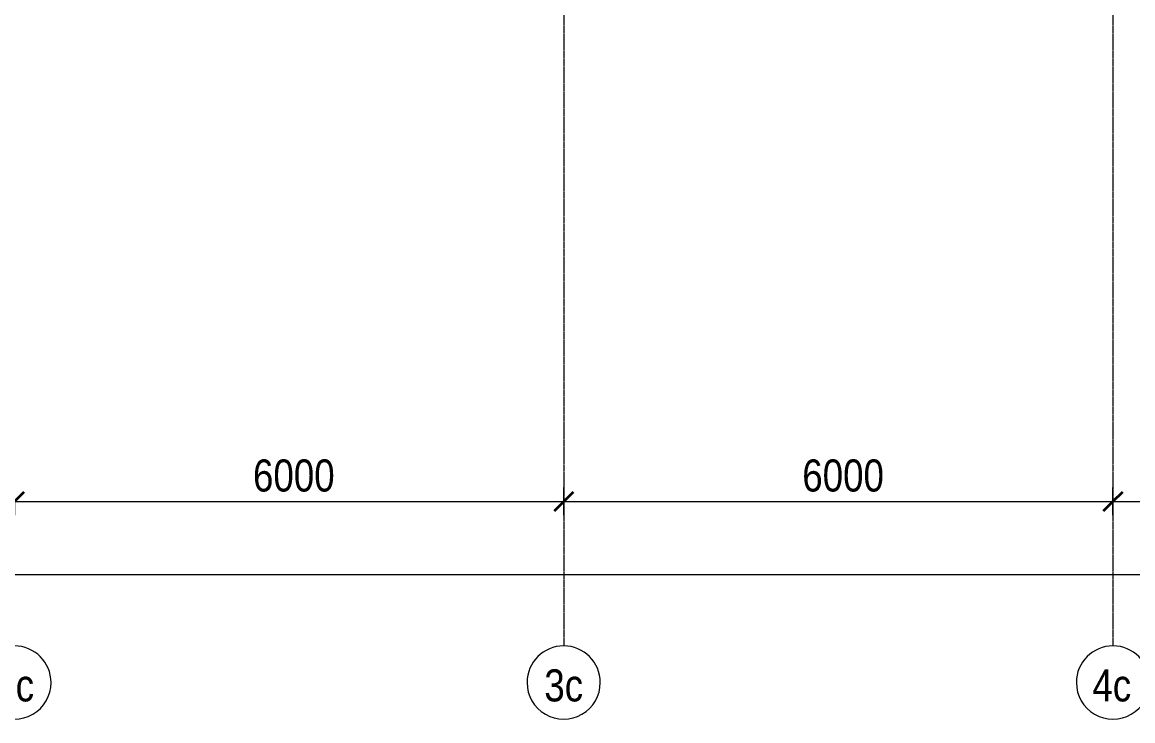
# Model space of a CAD drawing. Header units: metres. Extents: x -93142 to 227756, y -64772 to 286334.
# Drawn here: x 36148 to 48279, y -64772 to -57142 of the extents above; entities that cross this region are included whole.
import ezdxf

# ---------------------------------------------------------------- set-up
doc = ezdxf.new("R2010")
doc.units = ezdxf.units.M
doc.linetypes.add('ADSK_Линия сетки', pattern=[21, 12, -3, 3, -3])
for name, color, linetype, lineweight in [('A-ANNO-DIMS', 7, 'Continuous', 9), ('A-ANNO-DIMS-100', 7, 'Continuous', 9), ('S-GRID', 7, 'Continuous', 9), ('S-GRID-IDEN', 7, 'Continuous', 9)]:
    doc.layers.add(name, color=color, linetype=linetype, lineweight=lineweight)
doc.styles.add('GOST Common_I', font='ARIALN.TTF', dxfattribs={"height": 350})
doc.dimstyles.new('ADSK_Основной_3_5', dxfattribs={"dimscale": 304.8, "dimtxt": 352.000249, "dimasz": 0.695866, "dimexe": 0.492126, "dimexo": 0.984252, "dimgap": 0, "dimtad": 1, "dimdec": 3, "dimrnd": 0.001, "dimdsep": 46, "dimtxsty": 'GOST Common_I', "dimblk1": 'OBLIQUE', "dimblk2": 'OBLIQUE', "dimsah": 1, "dimcen": 0.09, "dimdle": 0.492126, "dimazin": 0, "dimtfac": 1, "dimtdec": 4, "dimtix": 1, "dimtmove": 0, "dimatfit": 3, "dimfxl": 1, "dimtvp": 1, "dimtolj": 1, "dimtzin": 0, "dimarcsym": 2})

# ---------------------------------------------------------------- blocks, each defined once
blk = doc.blocks.new('Ось сетки - D8-1256827-Цокольный этаж')
at = {"layer": 'S-GRID-IDEN'}
for start, end in [(360, 180), (180, 360)]:
    blk.add_arc((0, 0), 4, start, end, dxfattribs=at)
blk = doc.blocks.new('DIMBLOCK1-Цокольный этаж')
at = {"layer": 'A-ANNO-DIMS-100', "transparency": 16777216}
for p, q in [((32663, -62526), (32663, -62226)), ((36063, -62526), (36063, -62226)), ((32513, -62376), (36063, -62376)), ((32663, -62376), (32663, -62526)), ((36063, -62376), (36063, -62526))]:
    blk.add_line(p, q, dxfattribs=at)
at = {"layer": 'A-ANNO-DIMS-100', "lineweight": 35, "transparency": 16777216}
for p, q in [((32663, -62376), (32769, -62270)), ((36063, -62376), (36169, -62270)), ((32663, -62376), (32557, -62482)), ((36063, -62376), (35957, -62482))]:
    blk.add_line(p, q, dxfattribs=at)
at = {"layer": 'A-ANNO-DIMS-100', "color": 0, "transparency": 16777216, "insert": (33954, -61918), "char_height": 350, "width": 980.83, "attachment_point": 1, "line_spacing_factor": 1.022761, "style": 'GOST Common_I'}
blk.add_mtext('3400', dxfattribs=at)
blk = doc.blocks.new('_Oblique')
at = {"color": 0, "linetype": 'ByBlock', "lineweight": -2}
blk.add_line((-0.5, -0.5), (0.5, 0.5), dxfattribs=at)
blk = doc.blocks.new('DIMBLOCK2-Цокольный этаж')
at = {"layer": 'A-ANNO-DIMS-100', "transparency": 16777216}
for p, q in [((36063, -62526), (36063, -62226)), ((42063, -62526), (42063, -62226)), ((36063, -62376), (42063, -62376)), ((36063, -62376), (36063, -62526)), ((42063, -62376), (42063, -62526))]:
    blk.add_line(p, q, dxfattribs=at)
at = {"layer": 'A-ANNO-DIMS-100', "lineweight": 35, "transparency": 16777216}
for p, q in [((36063, -62376), (36169, -62270)), ((42063, -62376), (42169, -62270)), ((36063, -62376), (35957, -62482)), ((42063, -62376), (41957, -62482))]:
    blk.add_line(p, q, dxfattribs=at)
at = {"layer": 'A-ANNO-DIMS-100', "color": 0, "transparency": 16777216, "insert": (38669, -61918), "char_height": 350, "width": 945.03, "attachment_point": 1, "line_spacing_factor": 1.022761, "style": 'GOST Common_I'}
blk.add_mtext('6000', dxfattribs=at)
blk = doc.blocks.new('DIMBLOCK3-Цокольный этаж')
at = {"layer": 'A-ANNO-DIMS-100', "transparency": 16777216}
for p, q in [((42063, -62526), (42063, -62226)), ((48063, -62526), (48063, -62226)), ((42063, -62376), (48063, -62376)), ((42063, -62376), (42063, -62526)), ((48063, -62376), (48063, -62526))]:
    blk.add_line(p, q, dxfattribs=at)
at = {"layer": 'A-ANNO-DIMS-100', "lineweight": 35, "transparency": 16777216}
for p, q in [((42063, -62376), (42169, -62270)), ((48063, -62376), (48169, -62270)), ((42063, -62376), (41957, -62482)), ((48063, -62376), (47957, -62482))]:
    blk.add_line(p, q, dxfattribs=at)
at = {"layer": 'A-ANNO-DIMS-100', "color": 0, "transparency": 16777216, "insert": (44669, -61918), "char_height": 350, "width": 945.03, "attachment_point": 1, "line_spacing_factor": 1.022761, "style": 'GOST Common_I'}
blk.add_mtext('6000', dxfattribs=at)
blk = doc.blocks.new('DIMBLOCK4-Цокольный этаж')
at = {"layer": 'A-ANNO-DIMS-100', "transparency": 16777216}
for p, q in [((48063, -62526), (48063, -62226)), ((54063, -62526), (54063, -62226)), ((48063, -62376), (54063, -62376)), ((48063, -62376), (48063, -62526)), ((54063, -62376), (54063, -62526))]:
    blk.add_line(p, q, dxfattribs=at)
at = {"layer": 'A-ANNO-DIMS-100', "lineweight": 35, "transparency": 16777216}
for p, q in [((48063, -62376), (48169, -62270)), ((54063, -62376), (54169, -62270)), ((48063, -62376), (47957, -62482)), ((54063, -62376), (53957, -62482))]:
    blk.add_line(p, q, dxfattribs=at)
at = {"layer": 'A-ANNO-DIMS-100', "color": 0, "transparency": 16777216, "insert": (50669, -61918), "char_height": 350, "width": 945.03, "attachment_point": 1, "line_spacing_factor": 1.022761, "style": 'GOST Common_I'}
blk.add_mtext('6000', dxfattribs=at)
blk = doc.blocks.new('DIMBLOCK15-Цокольный этаж')
at = {"layer": 'A-ANNO-DIMS-100', "transparency": 16777216}
for p, q in [((32663, -63032), (32663, -63326)), ((32663, -63176), (32663, -63032)), ((87463, -63032), (87463, -63326)), ((87463, -63176), (87463, -63032)), ((32513, -63176), (87613, -63176))]:
    blk.add_line(p, q, dxfattribs=at)
at = {"layer": 'A-ANNO-DIMS-100', "lineweight": 35, "transparency": 16777216}
for p, q in [((32663, -63176), (32769, -63070)), ((87463, -63176), (87569, -63070)), ((32663, -63176), (32557, -63282)), ((87463, -63176), (87357, -63282))]:
    blk.add_line(p, q, dxfattribs=at)
at = {"layer": 'A-ANNO-DIMS-100', "color": 0, "transparency": 16777216, "insert": (59556, -62718), "char_height": 350, "width": 1217.09, "attachment_point": 1, "line_spacing_factor": 1.022761, "style": 'GOST Common_I'}
blk.add_mtext('54800', dxfattribs=at)

msp = doc.modelspace()

# ---------------------------------------------------------------- linework, layer by layer
at = {"layer": 'S-GRID', "linetype": 'ADSK_Линия сетки'}
for p, q in [((42062.6532, -39335.6443), (42062.6532, -63954.6071)), ((48062.6532, -39335.6443), (48062.6532, -63954.6071))]:
    msp.add_line(p, q, dxfattribs=at)

# ---------------------------------------------------------------- block references
at = {"layer": 'S-GRID-IDEN', "xscale": 99.99999999999993, "yscale": 99.99999999999993, "zscale": 99.99999999999993, "rotation": 180}
for p in [(36062.6532, -64354.6071), (42062.6532, -64354.6071), (48062.6532, -64354.6071)]:
    msp.add_blockref('Ось сетки - D8-1256827-Цокольный этаж', p, dxfattribs=at)

# ---------------------------------------------------------------- texts
at = {"layer": 'S-GRID-IDEN', "char_height": 350, "attachment_point": 1, "style": 'GOST Common_I'}
for s, insert, width in [('2с', (35853.9192, -64210.7433), 455.3585), ('3с', (41851.1192, -64210.7433), 461.772), ('4с', (47837.9192, -64210.7433), 493.8395)]:
    msp.add_mtext(s, dxfattribs=dict(at, insert=insert, width=width))

# ---------------------------------------------------------------- dimensions: what is measured, and where the dimension line sits
at = {"layer": 'A-ANNO-DIMS'}
for base, p1, p2, override, picture, middle in [((36062.6532, -62375.5615), (32662.6532, -62225.5842), (36062.6532, -62225.5842), {"dimpost": '<>', "dimfxl": 3400}, 'DIMBLOCK1-Цокольный этаж', (34362.6532, -62200.5615)), ((42062.6532, -62375.5615), (36062.6532, -62225.5842), (42062.6532, -62225.5842), {"dimpost": '<>', "dimfxl": 6000}, 'DIMBLOCK2-Цокольный этаж', (39062.6532, -62200.5615)), ((48062.6532, -62375.5615), (42062.6532, -62225.5842), (48062.6532, -62225.5842), {"dimpost": '<>', "dimfxl": 6000}, 'DIMBLOCK3-Цокольный этаж', (45062.6532, -62200.5615)), ((54062.6532, -62375.5615), (48062.6532, -62225.5842), (54062.6532, -62225.5842), {"dimpost": '<>', "dimfxl": 6000}, 'DIMBLOCK4-Цокольный этаж', (51062.6532, -62200.5615)), ((87462.6532, -63175.5615), (32662.6532, -62731.6636), (87462.6532, -62731.6636), {"dimpost": '<>', "dimfxl": 54800}, 'DIMBLOCK15-Цокольный этаж', (60062.6532, -63000.5615))]:
    dim = msp.add_linear_dim(base=base, p1=p1, p2=p2, dimstyle='ADSK_Основной_3_5', override=override, dxfattribs=at)
    dim.commit()
    dim.dimension.update_dxf_attribs({"geometry": picture, "text_midpoint": middle})

doc.saveas('drawing.dxf')
